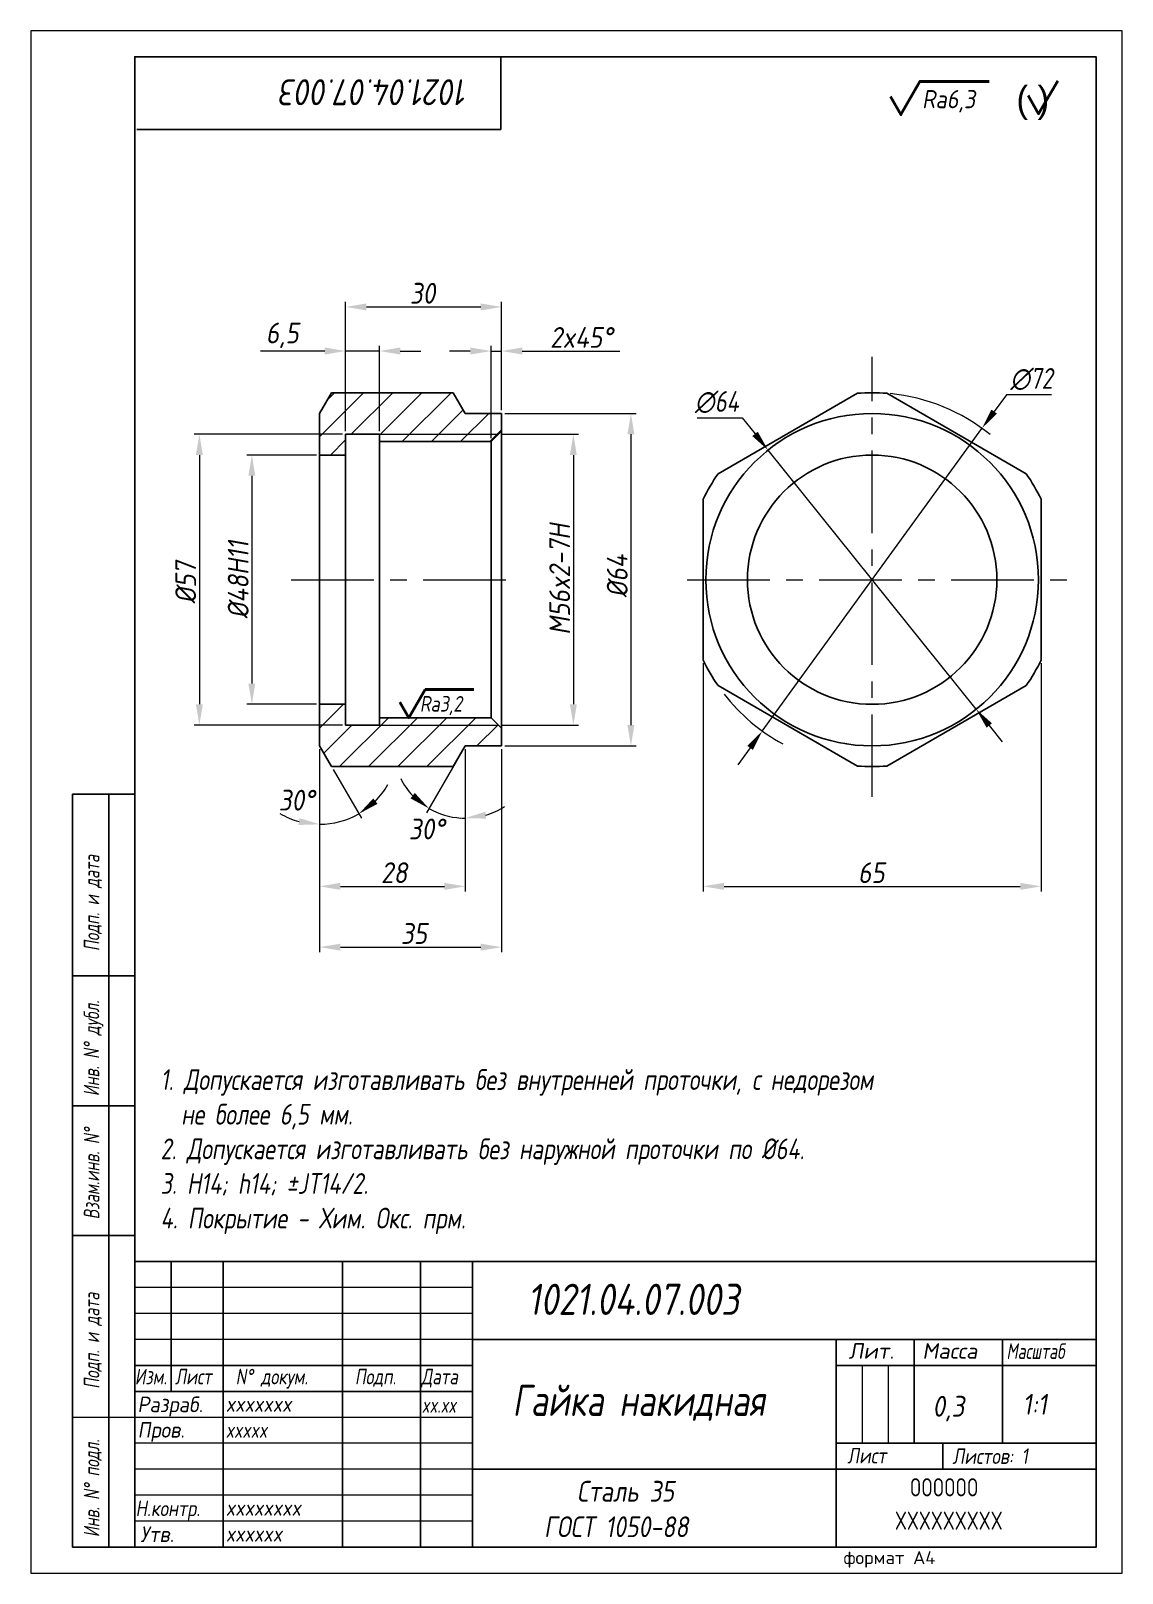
# Model space of a CAD drawing. Header units: millimetres. Extents: x 2363 to 2573, y -2942 to -2645.
import ezdxf

# ---------------------------------------------------------------- set-up
doc = ezdxf.new("R2010")
doc.units = ezdxf.units.MM
doc.linetypes.add('CENTER', pattern=[50.8, 31.75, -6.35, 6.35, -6.35])
for name, color, linetype, lineweight in [('Ax', 1, 'CENTER', 18), ('Dim', 3, 'Continuous', 40), ('Hatch', 5, 'Continuous', 18), ('Slim', 8, 'Continuous', 18), ('Text', 2, 'Continuous', 40), ('Wide', 31, 'Continuous', 60)]:
    doc.layers.add(name, color=color, linetype=linetype, lineweight=lineweight)
doc.styles.add('курсив', font='romans.shx', dxfattribs={"oblique": 10})
doc.styles.add('курсив 0_75', font='romans.shx', dxfattribs={"width": 0.75, "oblique": 10})
doc.styles.add('курсив 0_85', font='romans.shx', dxfattribs={"width": 0.85, "oblique": 10})
doc.dimstyles.new('к1_1', dxfattribs={"dimtxt": 4, "dimasz": 4, "dimexe": 1, "dimexo": 0.625, "dimtad": 1, "dimtxsty": 'курсив 0_85', "dimcen": 0, "dimadec": 0, "dimazin": 0, "dimtfac": 1, "dimtmove": 0, "dimatfit": 3, "dimldrblk": 'DOTSMALL', "dimfxl": 1, "dimlwd": 18, "dimlwe": 18, "dimarcsym": 0})
doc.dimstyles.new('к1_1св', dxfattribs={"dimtxt": 4, "dimasz": 4, "dimexe": 2, "dimexo": 0.625, "dimgap": 1, "dimtad": 1, "dimtoh": 1, "dimtxsty": 'курсив 0_75', "dimcen": 0, "dimadec": 0, "dimazin": 0, "dimtfac": 1, "dimtmove": 0, "dimatfit": 3, "dimldrblk": 'DOTSMALL', "dimfxl": 1, "dimlwd": 18, "dimlwe": 18, "dimarcsym": 0})

# ---------------------------------------------------------------- blocks, each defined once
blk = doc.blocks.new('*D664')
at = {"layer": 'Defpoints', "color": 0, "transparency": 16777216}
for p in [(2453.97, -2697.98), (2453.97, -2718.5), (2423.97, -2722.5)]:
    blk.add_point(p, dxfattribs=at)
at = {"layer": 'Dim', "color": 0, "lineweight": 18, "transparency": 16777216}
for p, q in [((2423.97, -2721.88), (2423.97, -2696.98)), ((2427.97, -2697.98), (2449.97, -2697.98)), ((2453.97, -2717.88), (2453.97, -2696.98))]:
    blk.add_line(p, q, dxfattribs=at)
at = {"layer": 'Dim', "color": 0, "transparency": 16777216}
for points in [[(2427.97, -2697.31), (2427.97, -2698.65), (2423.97, -2697.98)], [(2449.97, -2697.31), (2449.97, -2698.65), (2453.97, -2697.98)]]:
    blk.add_solid(points, dxfattribs=at)
at = {"layer": 'Dim', "color": 0, "transparency": 16777216, "insert": (2438.77, -2695.35), "char_height": 4, "attachment_point": 5, "style": 'курсив 0_85'}
blk.add_mtext('30', dxfattribs=at)
blk = doc.blocks.new('_DotSmall')
at = {"color": 0, "linetype": 'ByBlock', "const_width": 0.5}
blk.add_lwpolyline([(-122670.927, 17467.939, 1), (-122670.802, 17467.939, 1)], format="xyb", close=True, dxfattribs=at)
blk = doc.blocks.new('*D665')
at = {"layer": 'Defpoints', "color": 0, "transparency": 16777216}
for p in [(2430.47, -2706.47), (2423.97, -2722.5), (2430.47, -2722.5)]:
    blk.add_point(p, dxfattribs=at)
at = {"layer": 'Dim', "color": 0, "lineweight": 18, "transparency": 16777216}
for p, q in [((2423.97, -2721.88), (2423.97, -2705.47)), ((2430.47, -2721.88), (2430.47, -2705.47)), ((2419.97, -2706.47), (2407.61, -2706.47)), ((2430.47, -2706.47), (2423.97, -2706.47)), ((2434.47, -2706.47), (2438.47, -2706.47))]:
    blk.add_line(p, q, dxfattribs=at)
at = {"layer": 'Dim', "color": 0, "transparency": 16777216}
for points in [[(2419.97, -2705.8), (2419.97, -2707.14), (2423.97, -2706.47)], [(2434.47, -2705.8), (2434.47, -2707.14), (2430.47, -2706.47)]]:
    blk.add_solid(points, dxfattribs=at)
at = {"layer": 'Dim', "color": 0, "transparency": 16777216, "insert": (2411.79, -2703.46), "char_height": 4, "attachment_point": 5, "style": 'курсив 0_85'}
blk.add_mtext('6,5', dxfattribs=at)
blk = doc.blocks.new('*D666')
at = {"layer": 'Defpoints', "color": 0, "transparency": 16777216}
for p in [(2418.97, -2726.5), (2405.93, -2774.5), (2418.97, -2774.5)]:
    blk.add_point(p, dxfattribs=at)
at = {"layer": 'Dim', "color": 0, "lineweight": 18, "transparency": 16777216}
for p, q in [((2418.35, -2726.5), (2404.93, -2726.5)), ((2405.93, -2730.5), (2405.93, -2770.5)), ((2418.35, -2774.5), (2404.93, -2774.5))]:
    blk.add_line(p, q, dxfattribs=at)
at = {"layer": 'Dim', "color": 0, "transparency": 16777216}
for points in [[(2405.26, -2730.5), (2406.59, -2730.5), (2405.93, -2726.5)], [(2405.26, -2770.5), (2406.59, -2770.5), (2405.93, -2774.5)]]:
    blk.add_solid(points, dxfattribs=at)
at = {"layer": 'Dim', "color": 0, "transparency": 16777216, "insert": (2403.3, -2750.5), "char_height": 4, "attachment_point": 5, "rotation": 90, "style": 'курсив 0_85'}
blk.add_mtext('%%c48H11', dxfattribs=at)
blk = doc.blocks.new('*D667')
at = {"layer": 'Defpoints', "color": 0, "transparency": 16777216}
for p in [(2423.97, -2722.5), (2395.83, -2778.5), (2423.97, -2778.5)]:
    blk.add_point(p, dxfattribs=at)
at = {"layer": 'Dim', "color": 0, "lineweight": 18, "transparency": 16777216}
for p, q in [((2423.35, -2722.5), (2394.83, -2722.5)), ((2395.83, -2726.5), (2395.83, -2774.5)), ((2423.35, -2778.5), (2394.83, -2778.5))]:
    blk.add_line(p, q, dxfattribs=at)
at = {"layer": 'Dim', "color": 0, "transparency": 16777216}
for points in [[(2395.16, -2726.5), (2396.49, -2726.5), (2395.83, -2722.5)], [(2395.16, -2774.5), (2396.49, -2774.5), (2395.83, -2778.5)]]:
    blk.add_solid(points, dxfattribs=at)
at = {"layer": 'Dim', "color": 0, "transparency": 16777216, "insert": (2393.2, -2751.05), "char_height": 4, "attachment_point": 5, "rotation": 90, "style": 'курсив 0_85'}
blk.add_mtext('%%c57', dxfattribs=at)
blk = doc.blocks.new('*D668')
at = {"layer": 'Defpoints', "color": 0, "transparency": 16777216}
for p in [(2453.37, -2722.5), (2453.37, -2778.5), (2467.8, -2778.5)]:
    blk.add_point(p, dxfattribs=at)
at = {"layer": 'Dim', "color": 0, "lineweight": 18, "transparency": 16777216}
for p, q in [((2454, -2722.5), (2468.8, -2722.5)), ((2467.8, -2726.5), (2467.8, -2774.5)), ((2454, -2778.5), (2468.8, -2778.5))]:
    blk.add_line(p, q, dxfattribs=at)
at = {"layer": 'Dim', "color": 0, "transparency": 16777216}
for points in [[(2467.13, -2726.5), (2468.46, -2726.5), (2467.8, -2722.5)], [(2467.13, -2774.5), (2468.46, -2774.5), (2467.8, -2778.5)]]:
    blk.add_solid(points, dxfattribs=at)
at = {"layer": 'Dim', "color": 0, "transparency": 16777216, "insert": (2465.17, -2750.44), "char_height": 4, "attachment_point": 5, "rotation": 90, "style": 'курсив 0_85'}
blk.add_mtext('M56x2-7H', dxfattribs=at)
blk = doc.blocks.new('*D669')
at = {"layer": 'Defpoints', "color": 0, "transparency": 16777216}
for p in [(2453.97, -2718.5), (2453.97, -2782.5), (2478.87, -2782.5)]:
    blk.add_point(p, dxfattribs=at)
at = {"layer": 'Dim', "color": 0, "lineweight": 18, "transparency": 16777216}
for p, q in [((2454.6, -2718.5), (2479.87, -2718.5)), ((2478.87, -2722.5), (2478.87, -2778.5)), ((2454.6, -2782.5), (2479.87, -2782.5))]:
    blk.add_line(p, q, dxfattribs=at)
at = {"layer": 'Dim', "color": 0, "transparency": 16777216}
for points in [[(2478.2, -2722.5), (2479.54, -2722.5), (2478.87, -2718.5)], [(2478.2, -2778.5), (2479.54, -2778.5), (2478.87, -2782.5)]]:
    blk.add_solid(points, dxfattribs=at)
at = {"layer": 'Dim', "color": 0, "transparency": 16777216, "insert": (2476.24, -2749.8), "char_height": 4, "attachment_point": 5, "rotation": 90, "style": 'курсив 0_85'}
blk.add_mtext('%%c64', dxfattribs=at)
blk = doc.blocks.new('*D670')
at = {"layer": 'Defpoints', "color": 0, "transparency": 16777216}
for p in [(2418.97, -2782.5), (2418.97, -2783.13), (2418.97, -2785.9), (2421.28, -2786.5), (2424.14, -2796.7)]:
    blk.add_point(p, dxfattribs=at)
at = {"layer": 'Dim', "color": 0, "lineweight": 18, "transparency": 16777216}
for p, q in [((2418.97, -2786.53), (2418.97, -2798.61)), ((2421.59, -2787.04), (2427.03, -2796.45))]:
    blk.add_line(p, q, dxfattribs=at)
for start, end in [(315.2143, 330.4286), (239.5714, 254.7857), (270, 300)]:
    blk.add_arc((2418.97, -2782.5), 15.11, start, end, dxfattribs=at)
at = {"layer": 'Dim', "color": 0, "transparency": 16777216}
for points in [[(2430.1, -2793.67), (2429.29, -2792.62), (2426.53, -2795.59)], [(2415.1, -2796.42), (2414.92, -2797.74), (2418.97, -2797.61)]]:
    blk.add_solid(points, dxfattribs=at)
at = {"layer": 'Dim', "color": 0, "transparency": 16777216, "insert": (2414.55, -2792.96), "char_height": 4, "attachment_point": 5, "style": 'курсив 0_85'}
blk.add_mtext('30°', dxfattribs=at)
blk = doc.blocks.new('*D119')
at = {"layer": 'Defpoints', "color": 0, "transparency": 16777216}
for p in [(2418.97, -2782.5), (2446.97, -2782.5), (2446.97, -2809.56)]:
    blk.add_point(p, dxfattribs=at)
at = {"layer": 'Dim', "color": 0, "lineweight": 18, "transparency": 16777216}
for p, q in [((2418.97, -2783.13), (2418.97, -2810.56)), ((2446.97, -2783.13), (2446.97, -2810.56)), ((2422.97, -2809.56), (2442.97, -2809.56))]:
    blk.add_line(p, q, dxfattribs=at)
at = {"layer": 'Dim', "color": 0, "transparency": 16777216}
for points in [[(2422.97, -2808.89), (2422.97, -2810.23), (2418.97, -2809.56)], [(2442.97, -2808.89), (2442.97, -2810.23), (2446.97, -2809.56)]]:
    blk.add_solid(points, dxfattribs=at)
at = {"layer": 'Dim', "color": 0, "transparency": 16777216, "insert": (2433.32, -2806.93), "char_height": 4, "attachment_point": 5, "style": 'курсив 0_85'}
blk.add_mtext('28', dxfattribs=at)
blk = doc.blocks.new('*D671')
at = {"layer": 'Defpoints', "color": 0, "transparency": 16777216}
for p in [(2446.97, -2782.5), (2445.53, -2785), (2446.97, -2783.13), (2446.97, -2785.84), (2444.55, -2796.22)]:
    blk.add_point(p, dxfattribs=at)
at = {"layer": 'Dim', "color": 0, "lineweight": 18, "transparency": 16777216}
for p, q in [((2445.22, -2785.54), (2439.51, -2795.43)), ((2446.97, -2786.46), (2446.97, -2797.43))]:
    blk.add_line(p, q, dxfattribs=at)
for start, end in [(206.9689, 223.4845), (240, 266.6149), (286.5155, 303.0311), (266.9878, 270)]:
    blk.add_arc((2446.97, -2782.5), 13.92, start, end, dxfattribs=at)
at = {"layer": 'Dim', "color": 0, "transparency": 16777216}
for points in [[(2437.28, -2791.56), (2436.46, -2792.61), (2440.01, -2794.56)], [(2451.03, -2796.51), (2450.84, -2795.19), (2446.97, -2796.43)]]:
    blk.add_solid(points, dxfattribs=at)
at = {"layer": 'Dim', "color": 0, "transparency": 16777216, "insert": (2439.58, -2798.51), "char_height": 4, "attachment_point": 5, "style": 'курсив 0_85'}
blk.add_mtext('30°', dxfattribs=at)
blk = doc.blocks.new('*D672')
at = {"layer": 'Defpoints', "color": 0, "transparency": 16777216}
for p in [(2418.97, -2782.5), (2453.97, -2782.5), (2453.97, -2821.26)]:
    blk.add_point(p, dxfattribs=at)
at = {"layer": 'Dim', "color": 0, "lineweight": 18, "transparency": 16777216}
for p, q in [((2418.97, -2783.13), (2418.97, -2822.26)), ((2453.97, -2783.13), (2453.97, -2822.26)), ((2422.97, -2821.26), (2449.97, -2821.26))]:
    blk.add_line(p, q, dxfattribs=at)
at = {"layer": 'Dim', "color": 0, "transparency": 16777216}
for points in [[(2422.97, -2820.6), (2422.97, -2821.93), (2418.97, -2821.26)], [(2449.97, -2820.6), (2449.97, -2821.93), (2453.97, -2821.26)]]:
    blk.add_solid(points, dxfattribs=at)
at = {"layer": 'Dim', "color": 0, "transparency": 16777216, "insert": (2437.13, -2818.64), "char_height": 4, "attachment_point": 5, "style": 'курсив 0_85'}
blk.add_mtext('35', dxfattribs=at)
blk = doc.blocks.new('*D120')
at = {"layer": 'Defpoints', "color": 0, "transparency": 16777216}
for p in [(2453.97, -2706.47), (2453.97, -2718.5), (2451.97, -2723.9)]:
    blk.add_point(p, dxfattribs=at)
at = {"layer": 'Dim', "color": 0, "lineweight": 18, "transparency": 16777216}
for p, q in [((2451.97, -2723.28), (2451.97, -2705.47)), ((2453.97, -2717.88), (2453.97, -2705.47)), ((2447.97, -2706.47), (2443.97, -2706.47)), ((2451.97, -2706.47), (2453.97, -2706.47)), ((2457.97, -2706.47), (2476.72, -2706.47))]:
    blk.add_line(p, q, dxfattribs=at)
at = {"layer": 'Dim', "color": 0, "transparency": 16777216}
for points in [[(2447.97, -2705.8), (2447.97, -2707.14), (2451.97, -2706.47)], [(2457.97, -2705.8), (2457.97, -2707.14), (2453.97, -2706.47)]]:
    blk.add_solid(points, dxfattribs=at)
at = {"layer": 'Dim', "color": 0, "transparency": 16777216, "insert": (2469.35, -2703.85), "char_height": 4, "attachment_point": 5, "style": 'курсив 0_85'}
blk.add_mtext('2x45%%d', dxfattribs=at)
blk = doc.blocks.new('*D673')
at = {"layer": 'Defpoints', "color": 0, "transparency": 16777216}
for p in [(2492.79, -2765.99), (2557.79, -2765.99), (2557.79, -2809.56)]:
    blk.add_point(p, dxfattribs=at)
at = {"layer": 'Dim', "color": 0, "lineweight": 18, "transparency": 16777216}
for p, q in [((2492.79, -2766.61), (2492.79, -2810.56)), ((2557.79, -2766.61), (2557.79, -2810.56)), ((2496.79, -2809.56), (2553.79, -2809.56))]:
    blk.add_line(p, q, dxfattribs=at)
at = {"layer": 'Dim', "color": 0, "transparency": 16777216}
for points in [[(2496.79, -2808.89), (2496.79, -2810.23), (2492.79, -2809.56)], [(2553.79, -2808.89), (2553.79, -2810.23), (2557.79, -2809.56)]]:
    blk.add_solid(points, dxfattribs=at)
at = {"layer": 'Dim', "color": 0, "transparency": 16777216, "insert": (2525.14, -2806.93), "char_height": 4, "attachment_point": 5, "style": 'курсив 0_85'}
blk.add_mtext('65', dxfattribs=at)
blk = doc.blocks.new('*D674')
at = {"layer": 'Defpoints', "color": 0, "transparency": 16777216}
for p in [(2546.42, -2721.36), (2504.16, -2779.65)]:
    blk.add_point(p, dxfattribs=at)
at = {"layer": 'Dim', "color": 0, "lineweight": 18, "transparency": 16777216}
for p, q in [((2551.12, -2714.88), (2548.77, -2718.12)), ((2559.83, -2714.88), (2551.12, -2714.88)), ((2504.16, -2779.65), (2546.42, -2721.36)), ((2501.81, -2782.89), (2499.47, -2786.13))]:
    blk.add_line(p, q, dxfattribs=at)
blk.add_arc((2525.29, -2750.5), 36, 50.874, 84.4797, dxfattribs=at)
at = {"layer": 'Dim', "color": 0, "transparency": 16777216}
for points in [[(2548.23, -2717.73), (2549.31, -2718.51), (2546.42, -2721.36)], [(2501.27, -2782.5), (2502.35, -2783.28), (2504.16, -2779.65)]]:
    blk.add_solid(points, dxfattribs=at)
at = {"layer": 'Dim', "color": 0, "transparency": 16777216, "insert": (2555.98, -2711.88), "char_height": 4, "attachment_point": 5, "style": 'курсив 0_75'}
blk.add_mtext('∅72', dxfattribs=at)
blk = doc.blocks.new('*D675')
at = {"layer": 'Defpoints', "color": 0, "transparency": 16777216}
for p in [(2505.26, -2725.55), (2545.32, -2775.46)]:
    blk.add_point(p, dxfattribs=at)
at = {"layer": 'Dim', "color": 0, "lineweight": 18, "transparency": 16777216}
for p, q in [((2491.59, -2719.31), (2500.25, -2719.31)), ((2500.25, -2719.31), (2502.76, -2722.43)), ((2545.32, -2775.46), (2505.26, -2725.55)), ((2547.83, -2778.58), (2550.33, -2781.7))]:
    blk.add_line(p, q, dxfattribs=at)
at = {"layer": 'Dim', "color": 0, "transparency": 16777216}
for points in [[(2503.28, -2722.01), (2502.24, -2722.85), (2505.26, -2725.55)], [(2548.35, -2778.16), (2547.31, -2779), (2545.32, -2775.46)]]:
    blk.add_solid(points, dxfattribs=at)
at = {"layer": 'Dim', "color": 0, "transparency": 16777216, "insert": (2495.42, -2716.31), "char_height": 4, "attachment_point": 5, "style": 'курсив 0_75'}
blk.add_mtext('∅64', dxfattribs=at)

msp = doc.modelspace()

# ---------------------------------------------------------------- hatches: boundary and pattern name
at = {"layer": 'Hatch'}
h = msp.add_hatch(dxfattribs=at)
h.set_pattern_fill('ANSI31', color=256, scale=1.25, style=0)
h.set_pattern_definition([(45, (-7239.8186, 5219.5405), (-2.80633, 2.80633), [])])
h.paths.add_polyline_path([(2453.372, -2722.503), (2453.972, -2721.903), (2453.972, -2718.503), (2446.972, -2718.503), (2444.663, -2714.503), (2421.282, -2714.503), (2418.972, -2718.503), (2418.972, -2726.503), (2423.972, -2726.503), (2423.972, -2722.503), (2430.472, -2722.503)])
h.paths.add_polyline_path([(2430.472, -2722.503), (2430.472, -2723.903), (2451.972, -2723.903), (2453.372, -2722.503)], flags=17)
h.paths.add_polyline_path([(2453.372, -2778.503), (2451.972, -2777.103), (2430.472, -2777.103), (2430.472, -2778.503)], flags=17)
h.paths.add_polyline_path([(2444.663, -2786.503), (2446.972, -2782.503), (2453.972, -2782.503), (2453.972, -2779.103), (2453.372, -2778.503), (2430.472, -2778.503), (2423.972, -2778.503), (2423.972, -2774.503), (2418.972, -2774.503), (2418.972, -2782.503), (2421.282, -2786.503)])

# ---------------------------------------------------------------- linework, layer by layer
for p, q in [((2453.813, -2663.807), (2453.813, -2649.807)), ((2383.813, -2663.807), (2453.813, -2663.807)), ((2418.972, -2718.503), (2421.282, -2714.503)), ((2421.282, -2714.503), (2444.663, -2714.503)), ((2446.972, -2718.503), (2444.663, -2714.503)), ((2418.972, -2718.503), (2418.972, -2782.503)), ((2453.972, -2718.503), (2446.972, -2718.503)), ((2453.972, -2718.503), (2453.972, -2782.503)), ((2423.972, -2722.503), (2423.972, -2778.503)), ((2430.472, -2722.503), (2423.972, -2722.503)), ((2430.472, -2778.503), (2430.472, -2722.503)), ((2451.972, -2723.903), (2453.972, -2721.903)), ((2430.472, -2723.903), (2451.972, -2723.903)), ((2451.972, -2723.903), (2451.972, -2777.103)), ((2423.972, -2726.503), (2418.972, -2726.503)), ((2423.972, -2774.503), (2418.972, -2774.503)), ((2430.472, -2778.503), (2423.972, -2778.503)), ((2430.472, -2777.103), (2451.972, -2777.103)), ((2451.972, -2777.103), (2453.972, -2779.103)), ((2418.972, -2782.503), (2421.282, -2786.503)), ((2446.972, -2782.503), (2444.663, -2786.503)), ((2446.972, -2782.503), (2453.972, -2782.503)), ((2421.282, -2786.503), (2444.663, -2786.503)), ((2371.4, -2791.813), (2371.4, -2936.813)), ((2383.4, -2791.813), (2371.4, -2791.813)), ((2378.401, -2936.743), (2378.401, -2791.813)), ((2383.331, -2826.813), (2371.4, -2826.814)), ((2383.314, -2851.813), (2371.4, -2851.813)), ((2371.4, -2876.811), (2371.4, -2876.811)), ((2383.4, -2876.813), (2371.4, -2876.811)), ((2568.4, -2881.813), (2383.4, -2881.813)), ((2390.4, -2881.813), (2390.4, -2906.813)), ((2400.4, -2881.813), (2400.4, -2936.813)), ((2423.4, -2881.813), (2423.4, -2936.813)), ((2438.4, -2881.813), (2438.4, -2936.813)), ((2448.4, -2881.813), (2448.4, -2936.813)), ((2568.4, -2936.813), (2568.4, -2881.813)), ((2568.4, -2881.813), (2568.4, -2936.813)), ((2518.4, -2896.813), (2448.4, -2896.813)), ((2518.4, -2896.813), (2518.4, -2936.813)), ((2568.4, -2896.813), (2518.4, -2896.813)), ((2533.4, -2896.813), (2533.4, -2916.813)), ((2550.4, -2896.813), (2550.4, -2916.813)), ((2448.4, -2901.813), (2383.4, -2901.813)), ((2568.4, -2901.813), (2518.4, -2901.813)), ((2448.4, -2906.813), (2383.4, -2906.813)), ((2383.4, -2911.814), (2371.4, -2911.744)), ((2568.4, -2916.813), (2518.4, -2916.813)), ((2538.905, -2916.813), (2538.905, -2921.813)), ((2518.4, -2921.813), (2448.4, -2921.813)), ((2568.4, -2921.813), (2518.4, -2921.813)), ((2371.4, -2936.813), (2383.4, -2936.813)), ((2383.4, -2936.813), (2568.4, -2936.813))]:
    msp.add_line(p, q)
msp.add_lwpolyline([(2383.4, -2936.813), (2568.4, -2936.813), (2568.4, -2649.813), (2383.4, -2649.813)], close=True)
for points in [[(2522.453, -2714.616), (2495.634, -2730.1)], [(2554.953, -2730.1), (2528.134, -2714.616)], [(2492.793, -2735.02), (2492.793, -2765.987)], [(2557.793, -2765.987), (2557.793, -2735.02)], [(2495.634, -2770.907), (2522.453, -2786.391)], [(2528.134, -2786.391), (2554.953, -2770.907)]]:
    msp.add_lwpolyline(points)
for radius in [32, 24]:
    msp.add_circle((2525.293, -2750.503), radius)
for start, end in [(85.47437, 94.52563), (145.47437, 154.52563), (25.47437, 34.52563), (205.47437, 214.52563), (325.47437, 334.52563), (265.47437, 274.52563)]:
    msp.add_arc((2525.293, -2750.503), 36, start, end)
at = {"layer": 'Ax', "ltscale": 0.5}
for p, q in [((2525.293, -2792.315), (2525.293, -2707.602)), ((2413.517, -2750.503), (2457.889, -2750.503)), ((2489.708, -2750.503), (2564.96, -2750.503))]:
    msp.add_line(p, q, dxfattribs=at)
at = {"layer": 'Dim'}
msp.add_arc((2525.293, -2750.503), 36, 270, 270, dxfattribs=at)
at = {"layer": 'Hatch'}
for p, q in [((2418.972, -2783.128), (2418.972, -2785.902)), ((2446.972, -2783.128), (2446.972, -2785.835))]:
    msp.add_line(p, q, dxfattribs=at)
at = {"layer": 'Slim'}
for p, q in [((2430.472, -2722.503), (2453.372, -2722.503)), ((2430.472, -2778.503), (2453.372, -2778.503)), ((2448.4, -2886.813), (2383.4, -2886.813)), ((2448.4, -2891.813), (2383.4, -2891.813)), ((2448.4, -2896.813), (2383.4, -2896.813)), ((2523.4, -2901.813), (2523.4, -2916.813)), ((2528.4, -2901.813), (2528.4, -2916.813)), ((2448.4, -2911.813), (2383.4, -2911.813)), ((2448.4, -2916.813), (2383.4, -2916.813)), ((2448.4, -2921.813), (2383.4, -2921.813)), ((2448.4, -2926.813), (2383.4, -2926.813)), ((2448.4, -2931.813), (2383.4, -2931.813))]:
    msp.add_line(p, q, dxfattribs=at)
msp.add_lwpolyline([(2363.4, -2941.813), (2573.4, -2941.813), (2573.4, -2644.813), (2363.4, -2644.813)], close=True, dxfattribs=at)
msp.add_arc((2525.293, -2750.503), 36, 217.70064, 241.50515, dxfattribs=at)
at = {"layer": 'Text'}
msp.add_line((2439.281, -2771.641), (2448.619, -2771.641), dxfattribs=at)
for points in [[(2528.796, -2657.426), (2530.823, -2660.936), (2534.502, -2654.564), (2547.798, -2654.564)], [(2555.299, -2657.277), (2557.326, -2660.788), (2561.006, -2654.415)], [(2434.39, -2774.094), (2436.127, -2777.103), (2439.281, -2771.641)]]:
    msp.add_lwpolyline(points, dxfattribs=at)

# ---------------------------------------------------------------- texts
at = {"layer": 'Text', "oblique": 10}
for s, height, rotation, style, width, p in [('1021.04.07.003', 5, 180, 'курсив', 0.85, (2447.565, -2654.13)), ('Подп. и дата', 3, 90, 'курсив 0_75', 0.7, (2376.59, -2822.03)), ('Инв. N%%D дубл.', 3, 90, 'курсив 0_75', 0.7, (2376.557, -2849.964)), ('Взам.инв. N%%D', 3, 90, 'курсив 0_75', 0.7, (2376.59, -2873.692)), ('Подп. и дата', 3, 90, 'курсив 0_75', 0.7, (2376.59, -2906.317)), ('Инв. N%%D подл.', 3, 90, 'курсив 0_75', 0.7, (2376.59, -2934.89))]:
    msp.add_text(s, height=height, rotation=rotation, dxfattribs=dict(at, style=style, width=width)).set_placement(p)
for s, height, style, width, p in [('Ra6,3', 3.5, 'курсив 0_85', 0.85, (2534.906, -2659.716)), ('Ra3,2', 3, 'курсив', 0.8, (2438.258, -2775.905)), ('1021.04.07.003', 6, 'курсив', 0.8, (2458.981, -2892.082)), ('Масштаб', 3, 'курсив', 0.7, (2551.134, -2900.567)), ('Изм.', 3, 'курсив 0_75', 0.75, (2383.4, -2905.459)), ('Лист', 3, 'курсив 0_75', 0.75, (2391.136, -2905.459)), ('N%%D докум.', 3, 'курсив 0_75', 0.75, (2402.808, -2905.459)), ('Подп.', 3, 'курсив 0_75', 0.75, (2425.749, -2905.459)), ('Дата', 3, 'курсив 0_75', 0.75, (2438.522, -2905.459)), ('Гайка накидная', 6, 'курсив 0_75', 0.75, (2456.066, -2911.54)), ('1:1', 4, 'курсив 0_85', 0.85, (2554.256, -2911.296)), ('Разраб.', 3, 'курсив', 0.9, (2383.914, -2910.814)), ('xxxxxxx', 3, 'курсив 0_85', 0.85, (2400.906, -2910.734)), ('0,3', 4, 'курсив 0_85', 0.85, (2536.916, -2911.677)), ('Пров.', 3, 'курсив', 0.9, (2383.94, -2915.719)), ('xxxxx', 3, 'курсив 0_85', 0.75, (2400.906, -2915.734)), ('Лист', 3, 'курсив', 0.8, (2520.502, -2920.682)), ('Листов: 1', 3, 'курсив', 0.8, (2540.746, -2920.788)), ('Сталь 35', 4, 'курсив', 0.8, (2468.495, -2928.048)), ('Н.контр.', 3, 'курсив', 0.8, (2383.531, -2930.838)), ('xxxxxxxx', 3, 'курсив 0_85', 0.85, (2400.906, -2930.734)), (' ГОСТ 1050-88', 4, 'курсив', 0.8, (2460.023, -2934.882)), ('Утв.', 3, 'курсив', 0.9, (2384.462, -2935.816)), ('xxxxxx', 3, 'курсив 0_85', 0.85, (2400.906, -2935.734))]:
    msp.add_text(s, height=height, dxfattribs=dict(at, style=style, width=width)).set_placement(p)
at = {"layer": 'Text'}
msp.add_text('( )', height=5, dxfattribs=at).set_placement((2553.056, -2660.459))
at = {"layer": 'Text', "style": 'курсив', "oblique": 10}
for s, p in [('Лит.', (2520.755, -2900.519)), ('Масса', (2534.954, -2900.519))]:
    msp.add_text(s, height=3, dxfattribs=at).set_placement(p)
at = {"layer": 'Text', "ltscale": 0.8, "style": 'курсив', "oblique": 10, "width": 0.7}
msp.add_text('xx.xx', height=3, dxfattribs=at).set_placement((2438.627, -2910.92))
at = {"layer": 'Text', "style": 'курсив'}
msp.add_text('формат А4', height=2.5, dxfattribs=at).set_placement((2519.782, -2940.076))
at = {"layer": 'Text', "ltscale": 6, "insert": (2388.343, -2844.771), "char_height": 4, "width": 177.75258, "attachment_point": 1, "style": 'курсив 0_75'}
msp.add_mtext('1. Допускается изготавливать без внутренней проточки, с недорезом\\P  не более 6,5 мм.\\P2. Допускается изготавливать без наружной проточки по %%C64.\\P3. H14; h14; %%PJT14/2.\\P4. Покрытие - Хим. Окс. прм.', dxfattribs=at)
at = {"layer": 'Wide', "lineweight": 50, "style": 'курсив', "width": 0.7}
for s, p in [('OOOOOO', (2532.552, -2927.033)), ('XXXXXXXXX', (2529.679, -2933.443))]:
    msp.add_text(s, height=3.5, dxfattribs=at).set_placement(p)

# ---------------------------------------------------------------- dimensions: what is measured, and where the dimension line sits
at = {"layer": 'Dim'}
for base, p1, p2, picture, middle in [((2453.972, -2697.98), (2423.972, -2722.503), (2453.972, -2718.503), '*D664', (2438.768, -2697.98)), ((2430.472, -2706.47), (2423.972, -2722.503), (2430.472, -2722.503), '*D665', (2411.793, -2706.47)), ((2557.793, -2809.559), (2492.793, -2765.987), (2557.793, -2765.987), '*D673', (2525.138, -2809.559)), ((2446.972, -2809.559), (2418.972, -2782.503), (2446.972, -2782.503), '*D119', (2433.324, -2809.559)), ((2453.972, -2821.265), (2418.972, -2782.503), (2453.972, -2782.503), '*D672', (2437.132, -2821.265))]:
    dim = msp.add_linear_dim(base=base, p1=p1, p2=p2, dimstyle='к1_1', dxfattribs=at)
    dim.commit()
    dim.dimension.update_dxf_attribs({"geometry": picture, "text_midpoint": middle, "dimtype": 160})
dim = msp.add_linear_dim(base=(2453.972, -2706.47), p1=(2451.972, -2723.903), p2=(2453.972, -2718.503), text='<>x45%%d', dimstyle='к1_1', dxfattribs=at)
dim.commit()
dim.dimension.update_dxf_attribs({"geometry": '*D120', "text_midpoint": (2469.345, -2706.47), "dimtype": 160})
for p1, p2, picture, middle in [((2504.162, -2779.649), (2546.425, -2721.358), '*D674', (2555.977, -2711.881)), ((2545.324, -2775.459), (2505.262, -2725.548), '*D675', (2495.423, -2716.309))]:
    dim = msp.add_diameter_dim_2p(p1=p1, p2=p2, dimstyle='к1_1св', dxfattribs=at)
    dim.commit()
    dim.dimension.update_dxf_attribs({"geometry": picture, "text_midpoint": middle})
for base, p1, p2, text, picture, middle in [((2478.869, -2782.503), (2453.972, -2718.503), (2453.972, -2782.503), '%%c<>', '*D669', (2478.869, -2749.801)), ((2395.825, -2778.503), (2423.972, -2722.503), (2423.972, -2778.503), '%%c57', '*D667', (2395.825, -2751.048)), ((2467.796, -2778.503), (2453.372, -2722.503), (2453.372, -2778.503), 'M<>x2-7H', '*D668', (2467.796, -2750.439)), ((2405.926, -2774.503), (2418.972, -2726.503), (2418.972, -2774.503), '%%c<>H11', '*D666', (2405.926, -2750.503))]:
    dim = msp.add_linear_dim(base=base, p1=p1, p2=p2, angle=90, text=text, dimstyle='к1_1', dxfattribs=at)
    dim.commit()
    dim.dimension.update_dxf_attribs({"geometry": picture, "text_midpoint": middle, "dimtype": 160})
for base, line1, line2, picture, middle in [((2424.14, -2796.7), ((2418.972, -2782.503), (2421.282, -2786.503)), ((2418.972, -2783.128), (2418.972, -2785.902)), '*D670', (2414.549, -2792.956)), ((2444.554, -2796.217), ((2446.972, -2783.128), (2446.972, -2785.835)), ((2446.972, -2782.503), (2445.529, -2785.003)), '*D671', (2439.583, -2798.508))]:
    dim = msp.add_angular_dim_2l(base=base, line1=line1, line2=line2, dimstyle='к1_1', override={"dimtmove": 1}, dxfattribs=at)
    dim.commit()
    dim.dimension.update_dxf_attribs({"geometry": picture, "text_midpoint": middle, "dimtype": 162})

doc.saveas('drawing.dxf')
